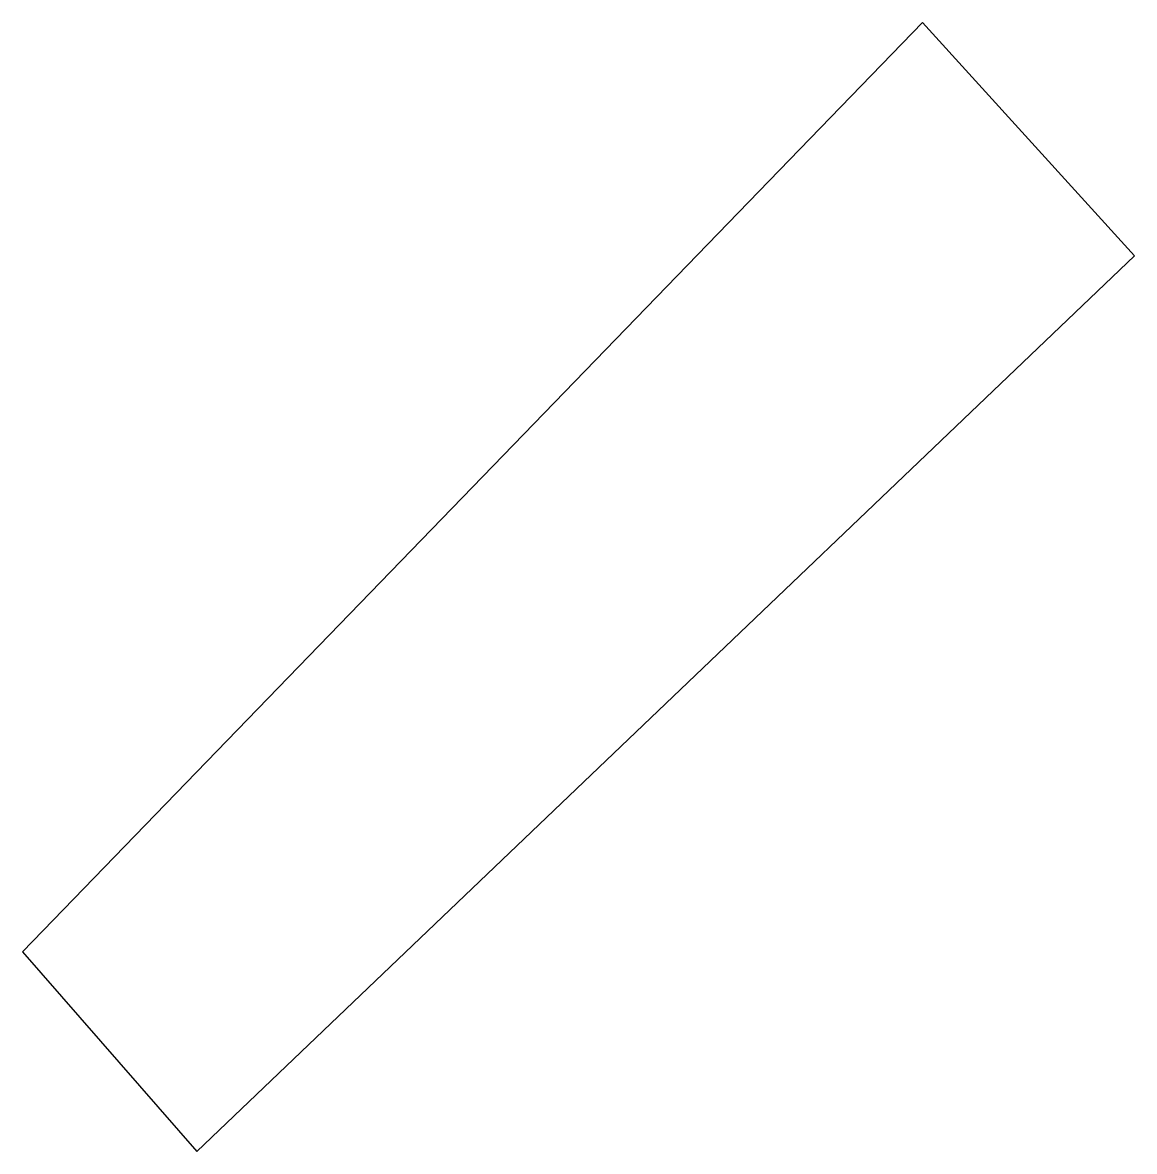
# Model space of a CAD drawing. Header units: millimetres. Extents: x 64.9 to 77.3, y 18.7 to 31.3.
import ezdxf

# ---------------------------------------------------------------- set-up
doc = ezdxf.new("R2010")
doc.units = ezdxf.units.MM
doc.layers.add('grabado linea medio', color=3, linetype='Continuous', true_color=0x00ff00)

msp = doc.modelspace()

# ---------------------------------------------------------------- linework, layer by layer
at = {"layer": 'grabado linea medio'}
for p, q in [((64.888, 20.922), (74.942, 31.308)), ((74.942, 31.308), (77.31, 28.699)), ((66.835, 18.692), (77.31, 28.699)), ((64.888, 20.922), (66.835, 18.692))]:
    msp.add_line(p, q, dxfattribs=at)

doc.saveas('drawing.dxf')
